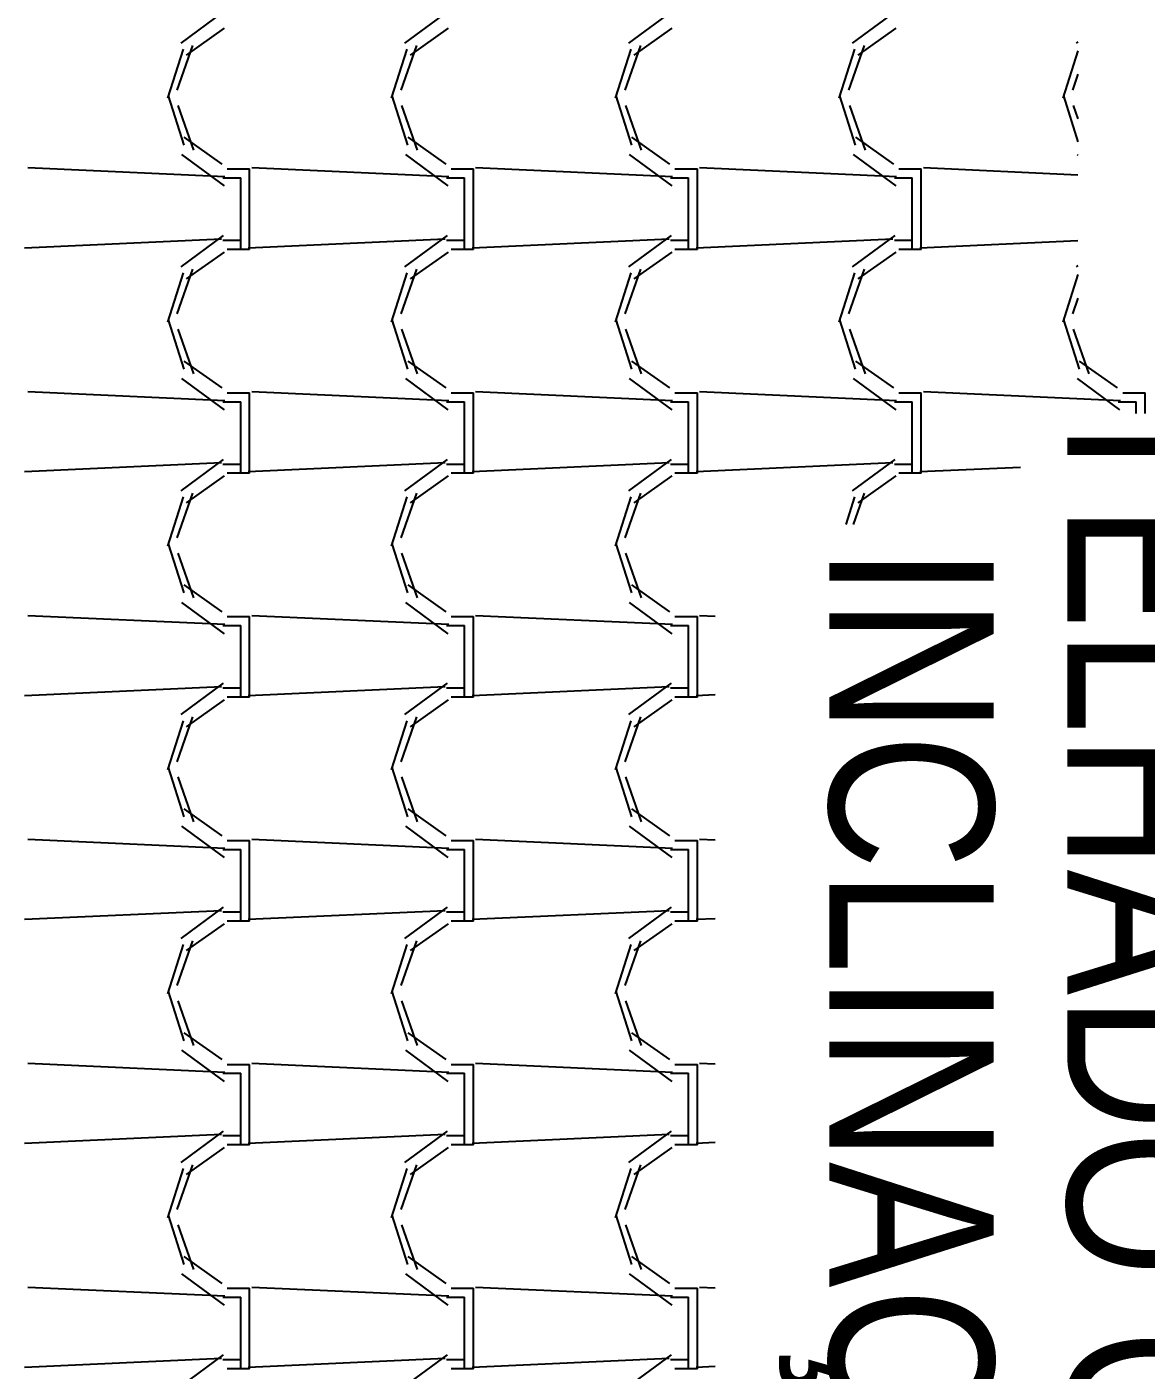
# Model space of a CAD drawing. Header units: millimetres. Extents: x -336 to -33, y -135 to 770.
# Drawn here: x -306.076 to -304.576, y 725.607 to 727.407 of the extents above; entities that cross this region are included whole.
import ezdxf
from ezdxf.enums import TextEntityAlignment as Align

# ---------------------------------------------------------------- set-up
doc = ezdxf.new("R2010")
doc.units = ezdxf.units.MM
doc.header["$LTSCALE"] = 50
doc.header["$MEASUREMENT"] = 0
doc.layers.get('0').update_dxf_attribs({"linetype": 'CONTINUOUS'})
doc.layers.add('-HIDRO', color=8, linetype='CONTINUOUS')
doc.layers.add('E-txt-g', color=3, linetype='CONTINUOUS')
doc.layers.add('E-Txt-W', color=7, linetype='CONTINUOUS', lineweight=20)
doc.styles.add('F2', font='swissc.ttf')
doc.styles.add('REG60', font='romans.shx', dxfattribs={"width": 0.8, "height": 0.15})
doc.styles.add('REG80', font='romans.shx', dxfattribs={"width": 0.8, "height": 0.2})

# ---------------------------------------------------------------- blocks, each defined once
blk = doc.blocks.new('TXT-AMB75')
at = {"layer": 'E-txt-g', "style": 'REG80', "width": 0.8, "flags": 8}
blk.add_attdef('TXT', text='', height=0.2, dxfattribs=at).set_placement((0.0055, 0.2964), align=Align.CENTER)
at = {"layer": 'E-Txt-W', "style": 'REG60', "width": 0.8, "flags": 8}
blk.add_attdef('TXT', text='', height=0.15, dxfattribs=at).set_placement((0.0055, 0.0271), align=Align.CENTER)

msp = doc.modelspace()

# ---------------------------------------------------------------- linework, layer by layer
at = {"layer": '-HIDRO', "linetype": 'Continuous'}
for p, q in [((-305.8127, 727.4275), (-305.8697, 727.3855)), ((-305.5127, 727.4275), (-305.5697, 727.3855)), ((-305.2127, 727.4275), (-305.2697, 727.3855)), ((-304.9127, 727.4275), (-304.9697, 727.3855)), ((-305.8114, 727.4054), (-305.8624, 727.3694)), ((-305.5114, 727.4054), (-305.5624, 727.3694)), ((-305.2114, 727.4054), (-305.2624, 727.3694)), ((-304.9114, 727.4054), (-304.9624, 727.3694)), ((-305.8538, 727.3824), (-305.8748, 727.3224)), ((-305.5538, 727.3824), (-305.5748, 727.3224)), ((-305.2538, 727.3824), (-305.2748, 727.3224)), ((-304.9538, 727.3824), (-304.9748, 727.3224)), ((-304.6673, 727.3872), (-304.6697, 727.3855)), ((-305.8666, 727.3774), (-305.8876, 727.3114)), ((-305.5666, 727.3774), (-305.5876, 727.3114)), ((-305.2666, 727.3774), (-305.2876, 727.3114)), ((-304.9666, 727.3774), (-304.9876, 727.3114)), ((-304.6673, 727.3751), (-304.6876, 727.3114)), ((-304.6673, 727.3438), (-304.6748, 727.3224)), ((-305.8868, 727.3146), (-305.8658, 727.2486)), ((-305.5868, 727.3146), (-305.5658, 727.2486)), ((-305.2868, 727.3146), (-305.2658, 727.2486)), ((-304.9868, 727.3146), (-304.9658, 727.2486)), ((-304.6868, 727.3146), (-304.6673, 727.2532)), ((-305.8737, 727.302), (-305.8527, 727.242)), ((-305.5737, 727.302), (-305.5527, 727.242)), ((-305.2737, 727.302), (-305.2527, 727.242)), ((-304.9737, 727.302), (-304.9527, 727.242)), ((-304.6737, 727.302), (-304.6673, 727.2838)), ((-305.8656, 727.2593), (-305.8146, 727.2233)), ((-305.5656, 727.2593), (-305.5146, 727.2233)), ((-305.2656, 727.2593), (-305.2146, 727.2233)), ((-304.9656, 727.2593), (-304.9146, 727.2233)), ((-305.8686, 727.236), (-305.8116, 727.194)), ((-305.5686, 727.236), (-305.5116, 727.194)), ((-305.2686, 727.236), (-305.2116, 727.194)), ((-304.9686, 727.236), (-304.9116, 727.194)), ((-304.6686, 727.236), (-304.6673, 727.2351)), ((-305.8105, 727.2061), (-306.0745, 727.2181)), ((-305.8134, 727.2049), (-305.7894, 727.2049)), ((-305.8074, 727.2169), (-305.7774, 727.2169)), ((-305.7894, 727.1209), (-305.7894, 727.2049)), ((-305.7774, 727.1209), (-305.7774, 727.2169)), ((-305.5105, 727.2061), (-305.7745, 727.2181)), ((-305.5134, 727.2049), (-305.4894, 727.2049)), ((-305.5074, 727.2169), (-305.4774, 727.2169)), ((-305.4894, 727.1209), (-305.4894, 727.2049)), ((-305.4774, 727.1209), (-305.4774, 727.2169)), ((-305.2105, 727.2061), (-305.4745, 727.2181)), ((-305.2134, 727.2049), (-305.1894, 727.2049)), ((-305.2074, 727.2169), (-305.1774, 727.2169)), ((-305.1894, 727.1209), (-305.1894, 727.2049)), ((-305.1774, 727.1209), (-305.1774, 727.2169)), ((-304.9105, 727.2061), (-305.1745, 727.2181)), ((-304.9134, 727.2049), (-304.8894, 727.2049)), ((-304.9074, 727.2169), (-304.8774, 727.2169)), ((-304.8894, 727.1209), (-304.8894, 727.2049)), ((-304.8774, 727.1209), (-304.8774, 727.2169)), ((-304.6673, 727.2086), (-304.8745, 727.2181)), ((-305.8152, 727.1228), (-306.0792, 727.1108)), ((-305.8127, 727.1275), (-305.8697, 727.0855)), ((-305.7894, 727.1209), (-305.8134, 727.1209)), ((-305.7894, 727.1089), (-305.7894, 727.1209)), ((-305.5152, 727.1228), (-305.7792, 727.1108)), ((-305.7774, 727.1089), (-305.7774, 727.1209)), ((-305.5127, 727.1275), (-305.5697, 727.0855)), ((-305.4894, 727.1209), (-305.5134, 727.1209)), ((-305.4894, 727.1089), (-305.4894, 727.1209)), ((-305.2152, 727.1228), (-305.4792, 727.1108)), ((-305.4774, 727.1089), (-305.4774, 727.1209)), ((-305.2127, 727.1275), (-305.2697, 727.0855)), ((-305.1894, 727.1209), (-305.2134, 727.1209)), ((-305.1894, 727.1089), (-305.1894, 727.1209)), ((-304.9152, 727.1228), (-305.1792, 727.1108)), ((-305.1774, 727.1089), (-305.1774, 727.1209)), ((-304.9127, 727.1275), (-304.9697, 727.0855)), ((-304.8894, 727.1209), (-304.9134, 727.1209)), ((-304.8894, 727.1089), (-304.8894, 727.1209)), ((-304.6673, 727.1204), (-304.8792, 727.1108)), ((-304.8774, 727.1089), (-304.8774, 727.1209)), ((-305.8114, 727.1054), (-305.8624, 727.0694)), ((-305.7774, 727.1089), (-305.8074, 727.1089)), ((-305.5114, 727.1054), (-305.5624, 727.0694)), ((-305.4774, 727.1089), (-305.5074, 727.1089)), ((-305.2114, 727.1054), (-305.2624, 727.0694)), ((-305.1774, 727.1089), (-305.2074, 727.1089)), ((-304.9114, 727.1054), (-304.9624, 727.0694)), ((-304.8774, 727.1089), (-304.9074, 727.1089)), ((-305.8666, 727.0774), (-305.8876, 727.0114)), ((-305.8538, 727.0824), (-305.8748, 727.0224)), ((-305.5666, 727.0774), (-305.5876, 727.0114)), ((-305.5538, 727.0824), (-305.5748, 727.0224)), ((-305.2666, 727.0774), (-305.2876, 727.0114)), ((-305.2538, 727.0824), (-305.2748, 727.0224)), ((-304.9666, 727.0774), (-304.9876, 727.0114)), ((-304.9538, 727.0824), (-304.9748, 727.0224)), ((-304.6673, 727.0872), (-304.6697, 727.0855)), ((-304.6673, 727.0751), (-304.6876, 727.0114)), ((-304.6673, 727.0438), (-304.6748, 727.0224)), ((-305.8868, 727.0146), (-305.8658, 726.9486)), ((-305.5868, 727.0146), (-305.5658, 726.9486)), ((-305.2868, 727.0146), (-305.2658, 726.9486)), ((-304.9868, 727.0146), (-304.9658, 726.9486)), ((-304.6868, 727.0146), (-304.6658, 726.9486)), ((-305.8737, 727.002), (-305.8527, 726.942)), ((-305.5737, 727.002), (-305.5527, 726.942)), ((-305.2737, 727.002), (-305.2527, 726.942)), ((-304.9737, 727.002), (-304.9527, 726.942)), ((-304.6737, 727.002), (-304.6527, 726.942)), ((-305.8656, 726.9593), (-305.8146, 726.9233)), ((-305.5656, 726.9593), (-305.5146, 726.9233)), ((-305.2656, 726.9593), (-305.2146, 726.9233)), ((-304.9656, 726.9593), (-304.9146, 726.9233)), ((-304.6656, 726.9593), (-304.6146, 726.9233)), ((-305.8686, 726.936), (-305.8116, 726.894)), ((-305.5686, 726.936), (-305.5116, 726.894)), ((-305.2686, 726.936), (-305.2116, 726.894)), ((-304.9686, 726.936), (-304.9116, 726.894)), ((-304.6686, 726.936), (-304.6116, 726.894)), ((-305.8105, 726.9061), (-306.0745, 726.9181)), ((-305.8074, 726.9169), (-305.7774, 726.9169)), ((-305.7774, 726.8209), (-305.7774, 726.9169)), ((-305.5105, 726.9061), (-305.7745, 726.9181)), ((-305.5074, 726.9169), (-305.4774, 726.9169)), ((-305.4774, 726.8209), (-305.4774, 726.9169)), ((-305.2105, 726.9061), (-305.4745, 726.9181)), ((-305.2074, 726.9169), (-305.1774, 726.9169)), ((-305.1774, 726.8209), (-305.1774, 726.9169)), ((-304.9105, 726.9061), (-305.1745, 726.9181)), ((-304.9074, 726.9169), (-304.8774, 726.9169)), ((-304.8774, 726.8209), (-304.8774, 726.9169)), ((-304.6105, 726.9061), (-304.8745, 726.9181)), ((-304.6074, 726.9169), (-304.5774, 726.9169)), ((-304.5774, 726.8891), (-304.5774, 726.9169)), ((-305.8134, 726.9049), (-305.7894, 726.9049)), ((-305.7894, 726.8209), (-305.7894, 726.9049)), ((-305.5134, 726.9049), (-305.4894, 726.9049)), ((-305.4894, 726.8209), (-305.4894, 726.9049)), ((-305.2134, 726.9049), (-305.1894, 726.9049)), ((-305.1894, 726.8209), (-305.1894, 726.9049)), ((-304.9134, 726.9049), (-304.8894, 726.9049)), ((-304.8894, 726.8209), (-304.8894, 726.9049)), ((-304.6134, 726.9049), (-304.5894, 726.9049)), ((-304.5894, 726.8891), (-304.5894, 726.9049)), ((-305.8127, 726.8275), (-305.8697, 726.7855)), ((-305.5127, 726.8275), (-305.5697, 726.7855)), ((-305.2127, 726.8275), (-305.2697, 726.7855)), ((-304.9127, 726.8275), (-304.9697, 726.7855)), ((-305.8152, 726.8228), (-306.0792, 726.8108)), ((-305.7894, 726.8209), (-305.8134, 726.8209)), ((-305.7774, 726.8089), (-305.8074, 726.8089)), ((-305.7894, 726.8089), (-305.7894, 726.8209)), ((-305.5152, 726.8228), (-305.7792, 726.8108)), ((-305.7774, 726.8089), (-305.7774, 726.8209)), ((-305.4894, 726.8209), (-305.5134, 726.8209)), ((-305.4774, 726.8089), (-305.5074, 726.8089)), ((-305.4894, 726.8089), (-305.4894, 726.8209)), ((-305.2152, 726.8228), (-305.4792, 726.8108)), ((-305.4774, 726.8089), (-305.4774, 726.8209)), ((-305.1894, 726.8209), (-305.2134, 726.8209)), ((-305.1774, 726.8089), (-305.2074, 726.8089)), ((-305.1894, 726.8089), (-305.1894, 726.8209)), ((-304.9152, 726.8228), (-305.1792, 726.8108)), ((-305.1774, 726.8089), (-305.1774, 726.8209)), ((-304.8894, 726.8209), (-304.9134, 726.8209)), ((-304.8774, 726.8089), (-304.9074, 726.8089)), ((-304.8894, 726.8089), (-304.8894, 726.8209)), ((-304.7444, 726.8169), (-304.8792, 726.8108)), ((-304.8774, 726.8089), (-304.8774, 726.8209)), ((-305.8114, 726.8054), (-305.8624, 726.7694)), ((-305.5114, 726.8054), (-305.5624, 726.7694)), ((-305.2114, 726.8054), (-305.2624, 726.7694)), ((-304.9114, 726.8054), (-304.9624, 726.7694)), ((-305.8666, 726.7774), (-305.8876, 726.7114)), ((-305.8538, 726.7824), (-305.8748, 726.7224)), ((-305.5666, 726.7774), (-305.5876, 726.7114)), ((-305.5538, 726.7824), (-305.5748, 726.7224)), ((-305.2666, 726.7774), (-305.2876, 726.7114)), ((-305.2538, 726.7824), (-305.2748, 726.7224)), ((-304.9666, 726.7774), (-304.9783, 726.7404)), ((-304.9538, 726.7824), (-304.9685, 726.7404)), ((-305.8868, 726.7146), (-305.8658, 726.6486)), ((-305.8737, 726.702), (-305.8527, 726.642)), ((-305.5868, 726.7146), (-305.5658, 726.6486)), ((-305.5737, 726.702), (-305.5527, 726.642)), ((-305.2868, 726.7146), (-305.2658, 726.6486)), ((-305.2737, 726.702), (-305.2527, 726.642)), ((-305.8656, 726.6593), (-305.8146, 726.6233)), ((-305.5656, 726.6593), (-305.5146, 726.6233)), ((-305.2656, 726.6593), (-305.2146, 726.6233)), ((-305.8686, 726.636), (-305.8116, 726.594)), ((-305.5686, 726.636), (-305.5116, 726.594)), ((-305.2686, 726.636), (-305.2116, 726.594)), ((-305.8105, 726.6061), (-306.0745, 726.6181)), ((-305.8074, 726.6169), (-305.7774, 726.6169)), ((-305.7774, 726.5209), (-305.7774, 726.6169)), ((-305.5105, 726.6061), (-305.7745, 726.6181)), ((-305.5074, 726.6169), (-305.4774, 726.6169)), ((-305.4774, 726.5209), (-305.4774, 726.6169)), ((-305.2105, 726.6061), (-305.4745, 726.6181)), ((-305.2074, 726.6169), (-305.1774, 726.6169)), ((-305.1774, 726.5209), (-305.1774, 726.6169)), ((-305.1534, 726.6171), (-305.1745, 726.6181)), ((-305.8134, 726.6049), (-305.7894, 726.6049)), ((-305.7894, 726.5209), (-305.7894, 726.6049)), ((-305.5134, 726.6049), (-305.4894, 726.6049)), ((-305.4894, 726.5209), (-305.4894, 726.6049)), ((-305.2134, 726.6049), (-305.1894, 726.6049)), ((-305.1894, 726.5209), (-305.1894, 726.6049)), ((-305.8152, 726.5228), (-306.0792, 726.5108)), ((-305.8127, 726.5275), (-305.8697, 726.4855)), ((-305.7894, 726.5209), (-305.8134, 726.5209)), ((-305.7894, 726.5089), (-305.7894, 726.5209)), ((-305.5152, 726.5228), (-305.7792, 726.5108)), ((-305.7774, 726.5089), (-305.7774, 726.5209)), ((-305.5127, 726.5275), (-305.5697, 726.4855)), ((-305.4894, 726.5209), (-305.5134, 726.5209)), ((-305.4894, 726.5089), (-305.4894, 726.5209)), ((-305.2152, 726.5228), (-305.4792, 726.5108)), ((-305.4774, 726.5089), (-305.4774, 726.5209)), ((-305.2127, 726.5275), (-305.2697, 726.4855)), ((-305.1894, 726.5209), (-305.2134, 726.5209)), ((-305.1894, 726.5089), (-305.1894, 726.5209)), ((-305.1774, 726.5089), (-305.1774, 726.5209)), ((-305.8114, 726.5054), (-305.8624, 726.4694)), ((-305.7774, 726.5089), (-305.8074, 726.5089)), ((-305.5114, 726.5054), (-305.5624, 726.4694)), ((-305.4774, 726.5089), (-305.5074, 726.5089)), ((-305.2114, 726.5054), (-305.2624, 726.4694)), ((-305.1774, 726.5089), (-305.2074, 726.5089)), ((-305.1534, 726.512), (-305.1792, 726.5108)), ((-305.8538, 726.4824), (-305.8748, 726.4224)), ((-305.5538, 726.4824), (-305.5748, 726.4224)), ((-305.2538, 726.4824), (-305.2748, 726.4224)), ((-305.8666, 726.4774), (-305.8876, 726.4114)), ((-305.5666, 726.4774), (-305.5876, 726.4114)), ((-305.2666, 726.4774), (-305.2876, 726.4114)), ((-305.8868, 726.4146), (-305.8658, 726.3486)), ((-305.5868, 726.4146), (-305.5658, 726.3486)), ((-305.2868, 726.4146), (-305.2658, 726.3486)), ((-305.8737, 726.402), (-305.8527, 726.342)), ((-305.5737, 726.402), (-305.5527, 726.342)), ((-305.2737, 726.402), (-305.2527, 726.342)), ((-305.8656, 726.3593), (-305.8146, 726.3233)), ((-305.5656, 726.3593), (-305.5146, 726.3233)), ((-305.2656, 726.3593), (-305.2146, 726.3233)), ((-305.8686, 726.336), (-305.8116, 726.294)), ((-305.5686, 726.336), (-305.5116, 726.294)), ((-305.2686, 726.336), (-305.2116, 726.294)), ((-305.8105, 726.3061), (-306.0745, 726.3181)), ((-305.8134, 726.3049), (-305.7894, 726.3049)), ((-305.8074, 726.3169), (-305.7774, 726.3169)), ((-305.7894, 726.2209), (-305.7894, 726.3049)), ((-305.7774, 726.2209), (-305.7774, 726.3169)), ((-305.5105, 726.3061), (-305.7745, 726.3181)), ((-305.5134, 726.3049), (-305.4894, 726.3049)), ((-305.5074, 726.3169), (-305.4774, 726.3169)), ((-305.4894, 726.2209), (-305.4894, 726.3049)), ((-305.4774, 726.2209), (-305.4774, 726.3169)), ((-305.2105, 726.3061), (-305.4745, 726.3181)), ((-305.2134, 726.3049), (-305.1894, 726.3049)), ((-305.2074, 726.3169), (-305.1774, 726.3169)), ((-305.1894, 726.2209), (-305.1894, 726.3049)), ((-305.1774, 726.2209), (-305.1774, 726.3169)), ((-305.1534, 726.3171), (-305.1745, 726.3181)), ((-305.8152, 726.2228), (-306.0792, 726.2108)), ((-305.8127, 726.2275), (-305.8697, 726.1855)), ((-305.7894, 726.2209), (-305.8134, 726.2209)), ((-305.7894, 726.2089), (-305.7894, 726.2209)), ((-305.5152, 726.2228), (-305.7792, 726.2108)), ((-305.7774, 726.2089), (-305.7774, 726.2209)), ((-305.5127, 726.2275), (-305.5697, 726.1855)), ((-305.4894, 726.2209), (-305.5134, 726.2209)), ((-305.4894, 726.2089), (-305.4894, 726.2209)), ((-305.2152, 726.2228), (-305.4792, 726.2108)), ((-305.4774, 726.2089), (-305.4774, 726.2209)), ((-305.2127, 726.2275), (-305.2697, 726.1855)), ((-305.1894, 726.2209), (-305.2134, 726.2209)), ((-305.1894, 726.2089), (-305.1894, 726.2209)), ((-305.1774, 726.2089), (-305.1774, 726.2209)), ((-305.8114, 726.2054), (-305.8624, 726.1694)), ((-305.7774, 726.2089), (-305.8074, 726.2089)), ((-305.5114, 726.2054), (-305.5624, 726.1694)), ((-305.4774, 726.2089), (-305.5074, 726.2089)), ((-305.2114, 726.2054), (-305.2624, 726.1694)), ((-305.1774, 726.2089), (-305.2074, 726.2089)), ((-305.1534, 726.212), (-305.1792, 726.2108)), ((-305.8666, 726.1774), (-305.8876, 726.1114)), ((-305.8538, 726.1824), (-305.8748, 726.1224)), ((-305.5666, 726.1774), (-305.5876, 726.1114)), ((-305.5538, 726.1824), (-305.5748, 726.1224)), ((-305.2666, 726.1774), (-305.2876, 726.1114)), ((-305.2538, 726.1824), (-305.2748, 726.1224)), ((-305.8868, 726.1146), (-305.8658, 726.0486)), ((-305.5868, 726.1146), (-305.5658, 726.0486)), ((-305.2868, 726.1146), (-305.2658, 726.0486)), ((-305.8737, 726.102), (-305.8527, 726.042)), ((-305.5737, 726.102), (-305.5527, 726.042)), ((-305.2737, 726.102), (-305.2527, 726.042)), ((-305.8656, 726.0593), (-305.8146, 726.0233)), ((-305.5656, 726.0593), (-305.5146, 726.0233)), ((-305.2656, 726.0593), (-305.2146, 726.0233)), ((-305.8686, 726.036), (-305.8116, 725.994)), ((-305.5686, 726.036), (-305.5116, 725.994)), ((-305.2686, 726.036), (-305.2116, 725.994)), ((-305.8105, 726.0061), (-306.0745, 726.0181)), ((-305.8074, 726.0169), (-305.7774, 726.0169)), ((-305.7774, 725.9209), (-305.7774, 726.0169)), ((-305.5105, 726.0061), (-305.7745, 726.0181)), ((-305.5074, 726.0169), (-305.4774, 726.0169)), ((-305.4774, 725.9209), (-305.4774, 726.0169)), ((-305.2105, 726.0061), (-305.4745, 726.0181)), ((-305.2074, 726.0169), (-305.1774, 726.0169)), ((-305.1774, 725.9209), (-305.1774, 726.0169)), ((-305.1534, 726.0171), (-305.1745, 726.0181)), ((-305.8134, 726.0049), (-305.7894, 726.0049)), ((-305.7894, 725.9209), (-305.7894, 726.0049)), ((-305.5134, 726.0049), (-305.4894, 726.0049)), ((-305.4894, 725.9209), (-305.4894, 726.0049)), ((-305.2134, 726.0049), (-305.1894, 726.0049)), ((-305.1894, 725.9209), (-305.1894, 726.0049)), ((-305.8127, 725.9275), (-305.8697, 725.8855)), ((-305.5127, 725.9275), (-305.5697, 725.8855)), ((-305.2127, 725.9275), (-305.2697, 725.8855)), ((-305.8152, 725.9228), (-306.0792, 725.9108)), ((-305.7894, 725.9209), (-305.8134, 725.9209)), ((-305.7774, 725.9089), (-305.8074, 725.9089)), ((-305.7894, 725.9089), (-305.7894, 725.9209)), ((-305.5152, 725.9228), (-305.7792, 725.9108)), ((-305.7774, 725.9089), (-305.7774, 725.9209)), ((-305.4894, 725.9209), (-305.5134, 725.9209)), ((-305.4774, 725.9089), (-305.5074, 725.9089)), ((-305.4894, 725.9089), (-305.4894, 725.9209)), ((-305.2152, 725.9228), (-305.4792, 725.9108)), ((-305.4774, 725.9089), (-305.4774, 725.9209)), ((-305.1894, 725.9209), (-305.2134, 725.9209)), ((-305.1774, 725.9089), (-305.2074, 725.9089)), ((-305.1894, 725.9089), (-305.1894, 725.9209)), ((-305.1534, 725.912), (-305.1792, 725.9108)), ((-305.1774, 725.9089), (-305.1774, 725.9209)), ((-305.8114, 725.9054), (-305.8624, 725.8694)), ((-305.5114, 725.9054), (-305.5624, 725.8694)), ((-305.2114, 725.9054), (-305.2624, 725.8694)), ((-305.8666, 725.8774), (-305.8876, 725.8114)), ((-305.8538, 725.8824), (-305.8748, 725.8224)), ((-305.5666, 725.8774), (-305.5876, 725.8114)), ((-305.5538, 725.8824), (-305.5748, 725.8224)), ((-305.2666, 725.8774), (-305.2876, 725.8114)), ((-305.2538, 725.8824), (-305.2748, 725.8224)), ((-305.8868, 725.8146), (-305.8658, 725.7486)), ((-305.8737, 725.802), (-305.8527, 725.742)), ((-305.5868, 725.8146), (-305.5658, 725.7486)), ((-305.5737, 725.802), (-305.5527, 725.742)), ((-305.2868, 725.8146), (-305.2658, 725.7486)), ((-305.2737, 725.802), (-305.2527, 725.742)), ((-305.8656, 725.7593), (-305.8146, 725.7233)), ((-305.5656, 725.7593), (-305.5146, 725.7233)), ((-305.2656, 725.7593), (-305.2146, 725.7233)), ((-305.8686, 725.736), (-305.8116, 725.694)), ((-305.5686, 725.736), (-305.5116, 725.694)), ((-305.2686, 725.736), (-305.2116, 725.694)), ((-305.8105, 725.7061), (-306.0745, 725.7181)), ((-305.8074, 725.7169), (-305.7774, 725.7169)), ((-305.7774, 725.6209), (-305.7774, 725.7169)), ((-305.5105, 725.7061), (-305.7745, 725.7181)), ((-305.5074, 725.7169), (-305.4774, 725.7169)), ((-305.4774, 725.6209), (-305.4774, 725.7169)), ((-305.2105, 725.7061), (-305.4745, 725.7181)), ((-305.2074, 725.7169), (-305.1774, 725.7169)), ((-305.1774, 725.6209), (-305.1774, 725.7169)), ((-305.1534, 725.7171), (-305.1745, 725.7181)), ((-305.8134, 725.7049), (-305.7894, 725.7049)), ((-305.7894, 725.6209), (-305.7894, 725.7049)), ((-305.5134, 725.7049), (-305.4894, 725.7049)), ((-305.4894, 725.6209), (-305.4894, 725.7049)), ((-305.2134, 725.7049), (-305.1894, 725.7049)), ((-305.1894, 725.6209), (-305.1894, 725.7049)), ((-305.8152, 725.6228), (-306.0792, 725.6108)), ((-305.8127, 725.6275), (-305.8697, 725.5855)), ((-305.7894, 725.6209), (-305.8134, 725.6209)), ((-305.7894, 725.6089), (-305.7894, 725.6209)), ((-305.5152, 725.6228), (-305.7792, 725.6108)), ((-305.7774, 725.6089), (-305.7774, 725.6209)), ((-305.5127, 725.6275), (-305.5697, 725.5855)), ((-305.4894, 725.6209), (-305.5134, 725.6209)), ((-305.4894, 725.6089), (-305.4894, 725.6209)), ((-305.2152, 725.6228), (-305.4792, 725.6108)), ((-305.4774, 725.6089), (-305.4774, 725.6209)), ((-305.2127, 725.6275), (-305.2697, 725.5855)), ((-305.1894, 725.6209), (-305.2134, 725.6209)), ((-305.1894, 725.6089), (-305.1894, 725.6209)), ((-305.1774, 725.6089), (-305.1774, 725.6209)), ((-305.7774, 725.6089), (-305.8074, 725.6089)), ((-305.4774, 725.6089), (-305.5074, 725.6089)), ((-305.1774, 725.6089), (-305.2074, 725.6089)), ((-305.1534, 725.612), (-305.1792, 725.6108))]:
    msp.add_line(p, q, dxfattribs=at)

# ---------------------------------------------------------------- block references
ref = msp.add_blockref('TXT-AMB75', (-305.1137, 725.6627), dxfattribs=dict(xscale=1.458, yscale=1.458, zscale=1.458, rotation=270))
ref.add_attrib('TXT', 'TELHADO COLONIAL', dxfattribs={"layer": 'E-txt-g', "color": 2, "height": 0.22, "rotation": 270, "style": 'F2'}).set_placement((-304.6815, 725.6547), align=Align.CENTER)
ref.add_attrib('TXT', 'INCLINAÇÃO 25%', dxfattribs={"layer": 'E-Txt-W', "height": 0.22, "rotation": 270, "style": 'F2'}).set_placement((-305.0004, 725.6547), align=Align.CENTER)

doc.saveas('drawing.dxf')
